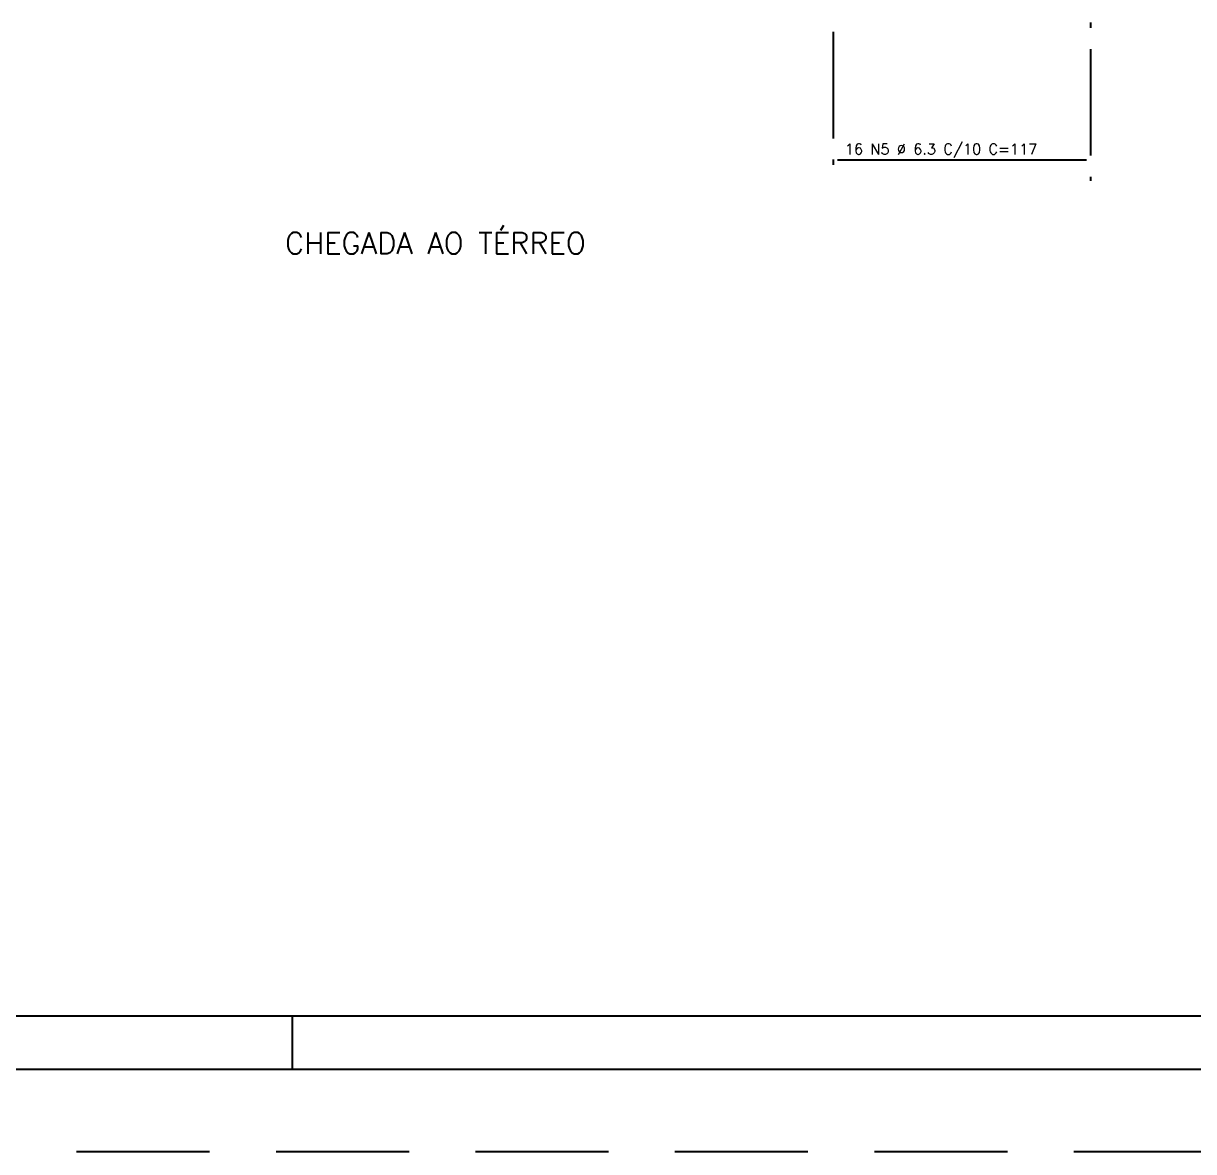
# Model space of a CAD drawing. Extents: x -1.9 to 86, y -1.6 to 60.9.
# Drawn here: x 42.05 to 64.05, y -1.55 to 19.66 of the extents above; entities that cross this region are included whole.
import ezdxf

# ---------------------------------------------------------------- set-up
doc = ezdxf.new("R2010")
doc.units = 0
doc.header["$MEASUREMENT"] = 0
doc.linetypes.add('ESTILO_TQS_0004', pattern=[3.3, 2, -0.4, 0.05, -0.4, 0.05, -0.4])
doc.linetypes.add('HIDDEN', pattern=[0.375, 0.25, -0.125])
doc.layers.get('0').update_dxf_attribs({"linetype": 'CONTINUOUS'})
doc.layers.get('Defpoints').update_dxf_attribs({"linetype": 'CONTINUOUS'})
for name, color, linetype in [('ARQ_FOLHA', 7, 'CONTINUOUS'), ('PENA_01', 1, 'CONTINUOUS'), ('PENA_03', 3, 'CONTINUOUS'), ('PENA_05', 5, 'CONTINUOUS')]:
    doc.layers.add(name, color=color, linetype=linetype)
doc.styles.get("Standard").update_dxf_attribs({"font": 'ROMANS.SHX'})

# ---------------------------------------------------------------- blocks, each defined once
blk = doc.blocks.new('FOLHA A1 - 841 X 594')
at = {"layer": 'ARQ_FOLHA', "color": 1}
blk.add_line((-370, 10), (-370, 0), dxfattribs=at)
for points in [[(-841, 0), (0, 0), (0, 594), (-841, 594)], [(-816, 10), (-10, 10), (-10, 584), (-816, 584)]]:
    blk.add_lwpolyline(points, close=True, dxfattribs=at)
at = {"layer": 'Defpoints', "color": 8, "linetype": 'HIDDEN', "ltscale": 100}
blk.add_lwpolyline([(-860.5, 609.5), (-860.5, -15.5), (19.5, -15.5), (19.5, 609.5)], close=True, dxfattribs=at)
blk = doc.blocks.new('*U24')
blk.add_blockref('FOLHA A1 - 841 X 594', (0, 0))

msp = doc.modelspace()

# ---------------------------------------------------------------- linework, layer by layer
at = {"layer": 'PENA_01', "linetype": 'ESTILO_TQS_0004'}
for p, q in [((57.274, 29.699), (57.274, 16.697)), ((62.114, 29.378), (62.114, 16.697))]:
    msp.add_line(p, q, dxfattribs=at)
at = {"layer": 'PENA_05', "linetype": 'Continuous'}
msp.add_line((57.354, 17.097), (62.034, 17.097), dxfattribs=at)

# ---------------------------------------------------------------- block references
at = {"xscale": 0.0999999999999994, "yscale": 0.0999999999999994, "zscale": 0.0999999999999994}
msp.add_blockref('*U24', (84.1, 0), dxfattribs=at)

# ---------------------------------------------------------------- texts
at = {"layer": 'PENA_03', "linetype": 'Continuous'}
msp.add_text('16 N5 %%c 6.3 C/10 C=117', height=0.2, dxfattribs=at).set_placement((57.494, 17.197))
at = {"layer": 'PENA_05', "linetype": 'Continuous'}
msp.add_text('CHEGADA AO TÉRREO', height=0.4, dxfattribs=at).set_placement((46.968, 15.328))

doc.saveas('drawing.dxf')
